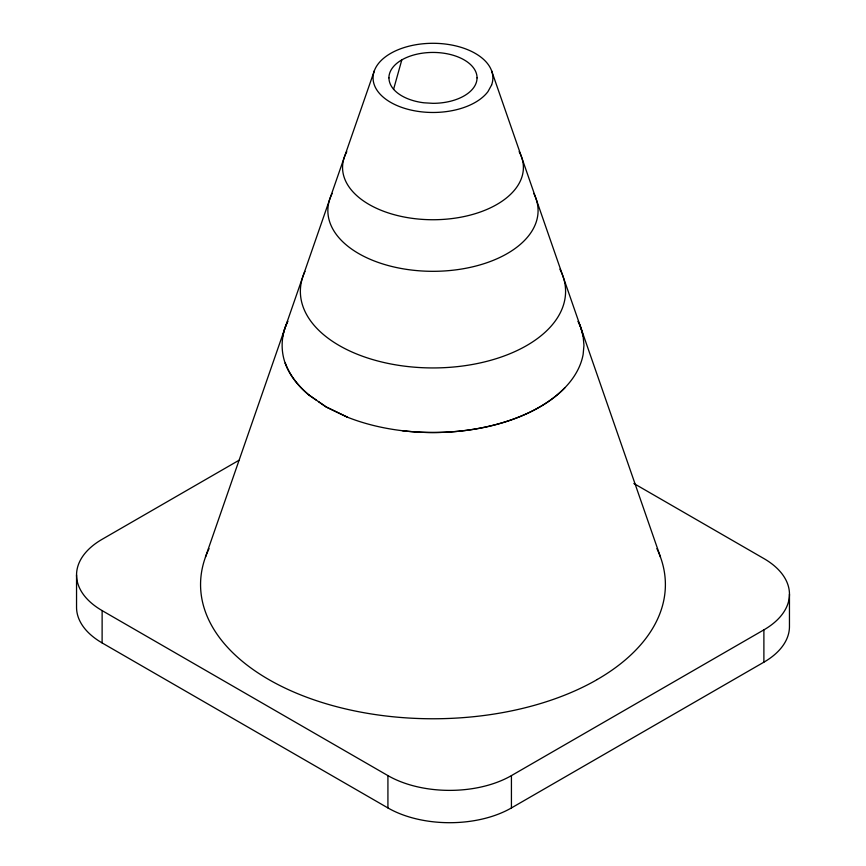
<?xml version="1.0" encoding="UTF-8"?>
<svg xmlns="http://www.w3.org/2000/svg" width="866" height="866" viewBox="0 0 866 866"><rect width="100%" height="100%" fill="white"/><g stroke="black" fill="none" stroke-linecap="round" stroke-linejoin="round"><path stroke-width="1.3" d="M282.771 336.322A150.998 87.185 0 0 1 287.804 321.308A151.128 87.249 0 0 0 285.195 327.5C281.114 338.996 281.114 351.715 285.195 363.222M393.532 89.49L401.813 59.895M205.459 557.076L374.339 70.796M238.864 460.355L102.123 539.302A87.314 50.412 0 0 0 102.134 610.595L102.112 642.929L387.925 807.935A87.336 50.423 0 0 0 511.427 807.935L763.888 662.176A87.314 50.412 0 0 0 789.456 626.529L789.456 594.206M102.112 610.606L387.925 775.611A87.336 50.423 0 0 0 511.427 775.611L763.888 629.863A87.314 50.412 0 0 0 763.877 558.559L633.858 483.488M285.163 363.2A150.998 87.185 0 0 0 308.534 394.734L316.285 400.114M318.493 401.64L326.211 406.998L347.418 417.185L326.211 406.998L308.567 394.755M491.607 70.796L660.477 557.076M583.143 336.354L580.75 327.5A150.727 87.022 0 0 0 578.109 321.34A151.009 87.185 0 0 1 583.154 336.354L583.955 345.361L583.143 354.356A150.998 87.185 0 0 1 347.396 417.174M763.888 629.863L763.888 662.176M511.427 775.611L511.427 807.935M387.925 775.611L387.925 807.935M76.544 574.948L76.544 607.272A87.314 50.412 0 0 0 102.134 642.918M477.036 77.886A44.036 25.428 0 0 1 450.482 101.235A44.188 25.515 0 0 1 432.978 103.335L423.95 102.794A44.036 25.428 0 0 1 388.964 77.886M388.91 77.886A44.069 25.45 0 0 1 432.957 52.436A44.069 25.45 0 0 1 477.058 77.864M519.124 151.669A90.421 52.209 0 0 1 433 219.737A90.421 52.209 0 0 1 346.811 151.702M533.759 193.41A105.111 60.685 0 0 1 432.978 271.318A105.111 60.685 0 0 1 332.187 193.41M656.893 548.633A232.413 134.187 0 0 1 597.313 679.464M209.052 548.633A232.413 134.187 0 0 0 211.52 625.295A232.445 134.198 0 0 0 597.345 679.474M564.978 387.654A150.857 87.098 0 0 1 402.116 430.651M308.772 394.777A150.857 87.098 0 0 1 285.401 363.265M559.901 269.218A132.606 76.554 0 0 1 434.905 367.931A132.606 76.554 0 0 1 304.984 271.361M491.607 84.976L487.959 91.623A60.025 34.651 0 0 1 466.926 106.388A59.906 34.586 0 0 1 385.771 99.179A59.906 34.586 0 0 1 393.261 51.982A59.906 34.586 0 0 1 475.315 53.421A59.851 34.553 0 0 1 491.596 84.976"/></g></svg>
